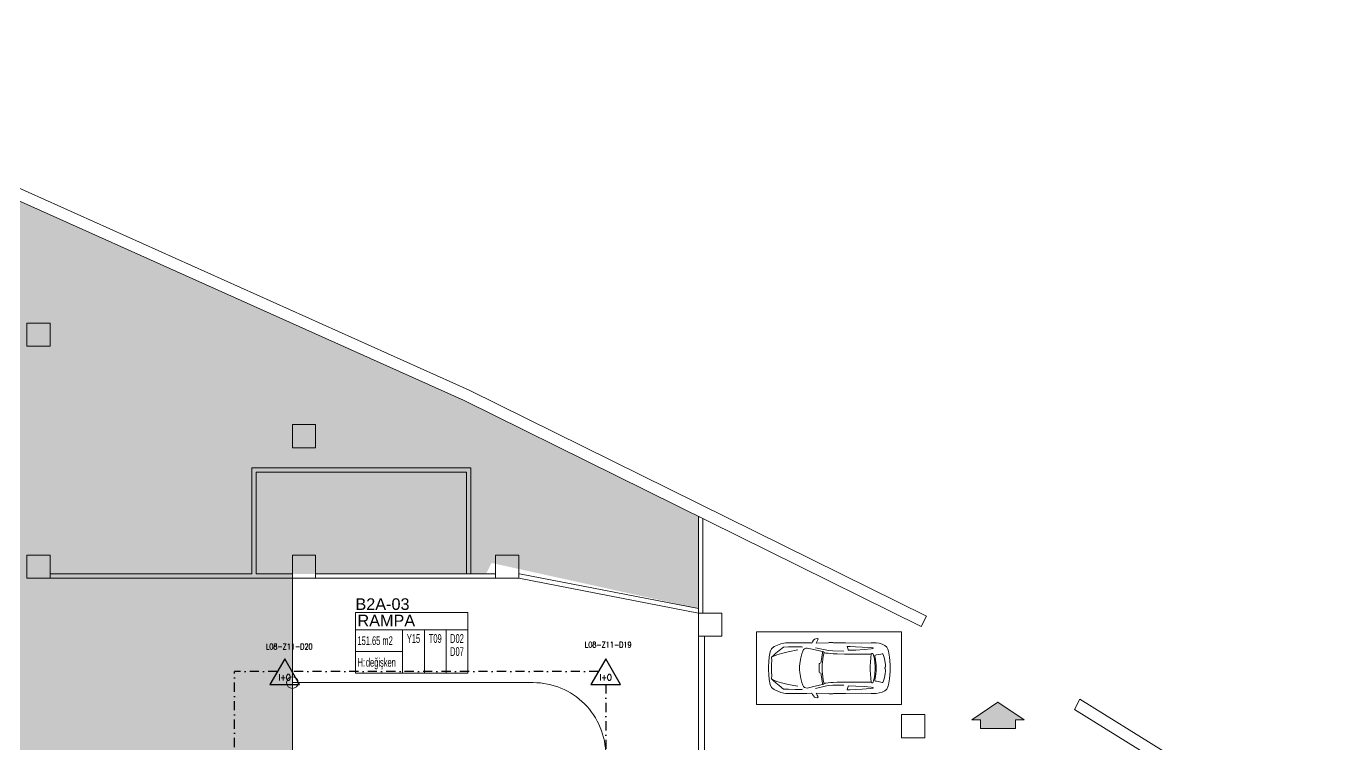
# Model space of a CAD drawing. Header units: metres. Extents: x -19121 to 152404, y -12107 to 29421.
# Drawn here: x 35522 to 40040, y 4229 to 6704 of the extents above; entities that cross this region are included whole.
import ezdxf
from ezdxf.enums import TextEntityAlignment as Align

# ---------------------------------------------------------------- set-up
doc = ezdxf.new("R2010")
doc.units = ezdxf.units.M
doc.header["$LTSCALE"] = 50
doc.header["$MEASUREMENT"] = 0
doc.linetypes.add('DASHDOT', pattern=[25.4, 12.7, -6.35, 0, -6.35])
doc.layers.get('0').update_dxf_attribs({"color": 9, "lineweight": 9})
for name, color, linetype, lineweight in [('00', 9, 'Continuous', 9), ('01', 9, 'Continuous', 9), ('04', 9, 'Continuous', 9), ('06D', 9, 'Continuous', 9), ('09', 9, 'Continuous', 9), ('21', 9, 'Continuous', 9), ('21_mahal200', 9, 'Continuous', 9), ('E-DEDEKTÖR NUMARALARI', 20, 'Continuous', 30), ('E-KABLO', 7, 'Continuous', 30), ('E-KOMBİNE DEDEKTÖR (ISI+OPTİK DUMAN)', 7, 'Continuous', 30)]:
    doc.layers.add(name, color=color, linetype=linetype, lineweight=lineweight)
doc.styles.add('Arial', font='arial.ttf', dxfattribs={"height": 2.5})
doc.styles.add('E-YAZI', font='txttw.shx', dxfattribs={"height": 200})
doc.styles.add('MuuM_TEXT-STANDART', font='ARIALN.TTF')

# ---------------------------------------------------------------- blocks, each defined once
blk = doc.blocks.new('100_KOMBİNE DEDEKTÖR (ISI+OPTİK DUMAN) 085')
at = {"layer": 'E-KOMBİNE DEDEKTÖR (ISI+OPTİK DUMAN)', "color": 4}
blk.add_lwpolyline([(2.55, 0), (0, 4.42), (-2.55, 0)], close=True, dxfattribs=at)
at = {"layer": 'E-KOMBİNE DEDEKTÖR (ISI+OPTİK DUMAN)', "color": 3, "style": 'E-YAZI', "width": 0.8}
blk.add_text('I+O', height=1.102, dxfattribs=at).set_placement((-0.02, 1.22), align=Align.MIDDLE)
blk = doc.blocks.new('p-kolon_80x80')
blk.add_lwpolyline([(-40, -40), (40, -40), (40, 40), (-40, 40)], close=True)
blk = doc.blocks.new('2.Bod.Ara.Sitatik Elk.')
at = {"layer": '01'}
blk.add_lwpolyline([(6627.6, -2094.7), (9049.1, -3181.3), (10625.6, -3961), (10607.9, -3996.9), (9032, -3217.5), (6612.7, -2131.8)], dxfattribs=at)
blk.add_lwpolyline([(11560, -4550.5), (11421.2, -4460.1), (11136, -4282.5), (11153.8, -4246.5), (11442.7, -4426.4), (12040, -4818.5), (12040, -5350), (12000, -5350), (12000, -4840.2), (11600, -4576.5)], close=True, dxfattribs=at)
for p in [(7565, -2990), (8480, -3340), (7565, -3790), (8480, -3790), (9180, -3790), (9880, -3990), (10580, -4340)]:
    blk.add_blockref('p-kolon_80x80', p, dxfattribs=at)
blk = doc.blocks.new('0-OK 2')
at = {"true_color": 0x4f4f4f}
blk.add_hatch(color=251, dxfattribs=at).paths.add_polyline_path([(0, 0), (120, 180), (120, 120), (180, 120), (180, -120), (120, -120), (120, -180)])
at = {"linetype": 'ByBlock', "lineweight": -2}
blk.add_lwpolyline([(180, -120), (180, 120), (120, 120), (120, 180), (0, 0), (120, -180), (120, -120)], close=True, dxfattribs=at)
blk.add_point((0, 0))
blk = doc.blocks.new('p-araba-10')
for points in [[(-193.8, -2.4), (-193.8, 5.3), (-192.9, 22.2), (-191.1, 38.9), (-187.6, 56.6), (-183.4, 66.4), (-173.9, 74.2), (-151.3, 83.5), (-141.2, 86.3), (-134.5, 87.1), (-72.5, 87.3), (-61.4, 87), (-45.8, 86.8), (-44, 86.7), (-42.5, 90.5), (-39.1, 95.9), (-35.3, 99.6), (-31.2, 101.5), (-25.1, 101.9), (-22.6, 99.4), (-26, 92.8), (-28.4, 88.2), (-29.2, 86.7), (12.7, 87.6), (14.7, 88.4), (27.6, 88.2), (29.7, 87.5), (71.7, 87.1), (127.9, 86.7), (160, 87.2), (177.5, 87.1), (187.3, 85.7), (198.4, 82.4), (207, 78), (214.1, 72.2), (217.1, 65), (220, 58.1), (223.2, 37.3), (225, 11.2), (225, -11.2), (223.2, -37.3), (220, -58.1), (217.1, -65), (214.1, -72.2), (207, -78), (198.4, -82.4), (187.3, -85.7), (177.5, -87.1), (160, -87.2), (127.9, -86.7), (71.7, -87.1), (29.7, -87.5), (27.6, -88.2), (14.7, -88.4), (12.7, -87.6), (-29.2, -86.7), (-28.4, -88.2), (-26, -92.8), (-22.6, -99.4), (-25.1, -101.9), (-31.2, -101.5), (-35.3, -99.6), (-39.1, -95.9), (-42.5, -90.5), (-44, -86.7), (-45.8, -86.8), (-61.4, -87), (-72.5, -87.3), (-134.5, -87.1), (-141.2, -86.3), (-151.3, -83.5), (-173.9, -74.2), (-183.4, -66.4), (-187.6, -56.6), (-191.1, -38.9), (-192.9, -22.2), (-193.8, -5.3), (-193.8, 2.4)], [(-93, -62.5), (-126.3, -56.3), (-149.5, -50.6), (-165.5, -45.6), (-173.7, -42.3), (-183.5, -36.9), (-182.7, -25.6), (-183.2, -12.4), (-183.2, 0.2), (-183.2, 12.8), (-182.7, 26), (-183.5, 37.3), (-177.8, 43), (-168.5, 51.5), (-157.6, 60.6), (-142.7, 72.8), (-124.7, 73.2), (-102, 73.6), (-79.4, 73.7), (-76.8, 72.4)], [(-93, 62.8), (-126.3, 56.7), (-149.5, 51), (-165.5, 45.9), (-173.7, 42.6), (-183.5, 37.3), (-182.7, 26), (-183.2, 12.8), (-183.2, 0.2), (-183.2, -12.4), (-182.7, -25.6), (-183.5, -36.9), (-177.8, -42.6), (-168.5, -51.2), (-157.6, -60.2), (-142.7, -72.5), (-124.7, -72.9), (-102, -73.2), (-79.4, -73.3), (-76.8, -72.1)], [(-8.3, -56.7), (-13.4, -57.9), (-38.1, -63.5), (-60.3, -68.8), (-64.9, -68.3), (-69.3, -66.4), (-73, -63.6), (-75.8, -58.3), (-79.1, -49.2), (-82.8, -35.3), (-86.1, -15.4), (-87, -5.3), (-87, 0.2), (-87, 5.7), (-86.1, 15.7), (-82.8, 35.6), (-79.1, 49.6), (-75.8, 58.7), (-73, 63.9), (-69.3, 66.8), (-64.9, 68.6), (-60.3, 69.2), (-38.1, 63.8), (-13.4, 58.2), (-8.3, 57)], [(66.2, 58.6), (27.5, 59.4), (12.7, 60.6), (0.9, 62.9), (-31.5, 70.4)], [(-2.5, -52.9), (-3.1, -54.6), (-4.3, -55.5), (-8.3, -56.7), (-7.3, -54.5), (-7.2, -52.8), (-12.4, -22.8), (-12.7, -19.8), (-13.7, -17.7), (-17.5, -15.6), (-18.7, -14.2), (-19.1, -9.7), (-19.2, -3.2), (-19.2, 0.2), (-19.2, 3.5), (-19.1, 10), (-18.7, 14.5), (-17.5, 15.9), (-13.7, 18.1), (-12.7, 20.1), (-12.4, 23.1), (-7.2, 53.1), (-7.3, 54.8), (-8.3, 57), (-4.3, 55.8), (-3.1, 54.9), (-2.5, 53.3)], [(160.4, 48.6), (128, 48.3), (99.7, 48.3), (68.4, 48.6), (43.2, 49.2), (29.3, 49.7), (20.9, 50.2), (11.4, 51.1), (4.3, 52), (0.7, 52.6), (-2.5, 53.3), (-3.4, 49.8), (-4.9, 41.7), (-6.9, 29.6), (-9.1, 11.9), (-9.1, 2.6), (-9.1, 0.2), (-9.1, -2.2), (-9.1, -11.6), (-6.9, -29.3), (-4.9, -41.4), (-3.4, -49.4), (-2.5, -52.9), (0.7, -52.2), (4.3, -51.7), (11.4, -50.8), (20.9, -49.9), (29.3, -49.3), (43.2, -48.9), (68.4, -48.3), (99.7, -47.9), (128, -47.9), (160.4, -48.3)], [(66.2, -58.2), (27.5, -59), (12.7, -60.3), (0.9, -62.6), (-31.5, -70.1)]]:
    blk.add_lwpolyline(points)
for points in [[(159.5, 66.3), (166.1, 67.2), (167.1, 68.6), (165.9, 69.6), (156.3, 70.9), (128.7, 72.7), (106.1, 73.8), (87.7, 74.9), (77.7, 75), (77.4, 74.3), (80.3, 64), (81.1, 62.1), (83.3, 61.7), (106.9, 62), (135.6, 63.8)], [(169.6, -39.3), (171.3, -30.3), (172.9, -18.6), (173.8, -4.4), (173.8, 0.2), (173.8, 4.7), (172.9, 19), (171.3, 30.6), (169.6, 39.6), (166.8, 48.4), (165.8, 50.4), (160.6, 50.4), (160.4, 48.6), (159, 36.5), (157.5, 19.4), (157, 8.1), (157, 0.2), (157, -7.8), (157.5, -19.1), (159, -36.2), (160.4, -48.3), (160.6, -50.1), (165.8, -50.1), (166.8, -48.1)], [(174.1, -36.1), (175.5, -27.9), (176.6, -19.3), (177.4, -10.5), (177.5, -1.4), (177.5, 0.2), (177.5, 1.8), (177.4, 10.9), (176.6, 19.7), (175.5, 28.2), (174.1, 36.4), (173, 41.1), (173.2, 43.7), (174.5, 45.2), (178.1, 45.7), (184.1, 46.5), (193.2, 48.4), (197.4, 49.4), (199.8, 49.3), (201.7, 47.1), (202.6, 43.6), (204.7, 36.9), (206.7, 26.7), (208.2, 18.6), (209.1, 12.5), (209.7, 6.9), (209.5, 5), (208.6, 3), (207.7, 1.2), (207.7, 0.2), (207.7, -0.9), (208.6, -2.7), (208.6, -2.7), (209.5, -4.6), (209.7, -6.6), (209.1, -12.1), (208.2, -18.3), (206.7, -26.4), (204.7, -36.5), (202.6, -43.3), (201.7, -46.8), (199.8, -49), (197.4, -49.1), (193.2, -48.1), (184.1, -46.1), (178.1, -45.3), (174.5, -44.9), (173.2, -43.4), (173, -40.8)], [(159.5, -66), (166.1, -66.9), (167.1, -68.2), (165.9, -69.3), (156.3, -70.5), (128.7, -72.4), (106.1, -73.5), (87.7, -74.5), (77.7, -74.7), (77.4, -74), (80.3, -63.7), (81.1, -61.7), (83.3, -61.4), (106.9, -61.6), (135.6, -63.5)]]:
    blk.add_lwpolyline(points, close=True)
blk = doc.blocks.new('p-carpark_std')
at = {"layer": '06D'}
blk.add_lwpolyline([(-500, -125), (0, -125), (0, 125), (-500, 125)], close=True, dxfattribs=at)
at = {"layer": '04'}
blk.add_blockref('p-araba-10', (-265, 0), dxfattribs=at)
blk = doc.blocks.new('0_roomno2')
blk.add_lwpolyline([(19.38, -10.5), (0, -10.5), (0, 0), (19.38, 0)], close=True)
for points in [[(0, -3), (19.38, -3)], [(8.12, -3), (8.12, -10.5)], [(11.88, -3), (11.88, -10.5)], [(15.62, -3), (15.62, -10.5)], [(0, -6.75), (8.12, -6.75)]]:
    blk.add_lwpolyline(points)
at = {"style": 'MuuM_TEXT-STANDART', "width": 0.6}
blk.add_text('H:', height=1.5, dxfattribs=at).set_placement((0.35, -8.61), align=Align.MIDDLE_LEFT)
at = {"style": 'Arial'}
blk.add_attdef('ODANO', (0, 1.17), '', height=2, dxfattribs=at)
blk.add_attdef('MEKANADI', text='', height=2, dxfattribs=at).set_placement((0.35, -3), align=Align.BOTTOM_LEFT)
at = {"style": 'MuuM_TEXT-STANDART', "width": 0.6}
for tag, p in [('M2', (0.35, -4.88)), ('TEMIZTAVANYUKSEKLIGI', (1.8, -8.61))]:
    blk.add_attdef(tag, text='', height=1.5, dxfattribs=at).set_placement(p, align=Align.MIDDLE_LEFT)
for tag, p in [('YER01', (10, -4.5)), ('TAVAN01', (13.75, -4.5)), ('DUVAR01', (17.5, -4.5)), ('YER02', (10, -6.75)), ('TAVAN02', (13.75, -6.75)), ('DUVAR02', (17.5, -6.75)), ('YER03', (10, -9)), ('TAVAN03', (13.75, -9)), ('DUVAR03', (17.5, -9))]:
    blk.add_attdef(tag, text='', height=1.5, dxfattribs=at).set_placement(p, align=Align.MIDDLE_CENTER)
blk = doc.blocks.new('2.Bod.Ara.Mimari Elk.')
at = {"layer": '00'}
for points in [[(8282.5, -3830), (7605, -3830), (7605, -3815), (8300, -3815), (8300, -3449.3), (9054.9, -3449.3), (9054.9, -3815), (9140, -3815), (9140, -3830)], [(8520, -3815), (9039.9, -3815), (9039.9, -3464.3), (8315, -3464.3), (8315, -3815), (8440, -3815)], [(7605, -3815), (8140, -3815)], [(9142.6, -3830), (7605, -3830)], [(8155, -3815), (8300, -3815)], [(8300, -3815), (8282.5, -3815)], [(8440, -3830), (8440, -3815)], [(8520, -3815), (9140, -3815)], [(8520, -3830), (8520, -3815)], [(9140, -3830), (8520, -3830)], [(9840, -3950), (9220, -3830)], [(9840, -3934.7), (9222.9, -3815.3)]]:
    blk.add_lwpolyline(points, dxfattribs=at)
for points in [[(9840, -3950), (9840, -3617.1), (9855, -3624.5), (9855, -3950)], [(9840, -4030), (9840, -4550), (9860, -4550), (9860, -4030)]]:
    blk.add_lwpolyline(points, close=True, dxfattribs=at)
at = {"layer": '06D'}
for points in [[(8440, -4550), (8440, -3830), (9220, -3830), (9840, -3950), (9840, -5350)], [(9840, -5350), (9840, -3950), (9220, -3830)]]:
    blk.add_lwpolyline(points, dxfattribs=at)
blk.add_lwpolyline([(9520.2, -5434.1), (9520.2, -4440, 0.414214), (9270.2, -4190), (8440, -4190)], format="xyb", dxfattribs=at)
blk.add_circle((8440, -4190), 20, dxfattribs=at)
at = {"layer": '01'}
blk.add_blockref('p-kolon_80x80', (10580, -4340), dxfattribs=at)
at = {"layer": '04'}
blk.add_blockref('p-carpark_std', (10540, -4140), dxfattribs=at)
at = {"layer": '21', "xscale": 0.5, "yscale": 0.5, "zscale": 0.5, "rotation": 270}
blk.add_blockref('0-OK 2', (10872.1, -4257.7), dxfattribs=at)
at = {"layer": '21_mahal200'}
ref = blk.add_blockref('0_roomno2', (8657.4, -3947.8), dxfattribs=dict(at, xscale=20, yscale=20, zscale=20))
ref.add_attrib('ODANO', 'B2A-03', (8657.4, -3939.2), dxfattribs={"layer": '0', "height": 40, "style": 'Arial'})
ref.add_attrib('MEKANADI', 'RAMPA', dxfattribs={"layer": '0', "height": 40, "style": 'Arial'}).set_placement((8664.4, -4007.8), align=Align.BOTTOM_LEFT)
ref.add_attrib('M2', '151.65 m2', dxfattribs={"layer": '0', "height": 30, "style": 'MuuM_TEXT-STANDART', "width": 0.6}).set_placement((8664.4, -4045.3), align=Align.MIDDLE_LEFT)
ref.add_attrib('TEMIZTAVANYUKSEKLIGI', 'değişken', dxfattribs={"layer": '0', "height": 30, "style": 'MuuM_TEXT-STANDART', "width": 0.6}).set_placement((8693.4, -4120), align=Align.MIDDLE_LEFT)
ref.add_attrib('YER01', 'Y15', dxfattribs={"layer": '0', "height": 30, "style": 'MuuM_TEXT-STANDART', "width": 0.6}).set_placement((8857.4, -4037.8), align=Align.MIDDLE_CENTER)
ref.add_attrib('TAVAN01', 'T09', dxfattribs={"layer": '0', "height": 30, "style": 'MuuM_TEXT-STANDART', "width": 0.6}).set_placement((8932.4, -4037.8), align=Align.MIDDLE_CENTER)
ref.add_attrib('DUVAR01', 'D02', dxfattribs={"layer": '0', "height": 30, "style": 'MuuM_TEXT-STANDART', "width": 0.6}).set_placement((9007.4, -4037.8), align=Align.MIDDLE_CENTER)
ref.add_attrib('DUVAR02', 'D07', dxfattribs={"layer": '0', "height": 30, "style": 'MuuM_TEXT-STANDART', "width": 0.6}).set_placement((9007.4, -4082.8), align=Align.MIDDLE_CENTER)

msp = doc.modelspace()

# ---------------------------------------------------------------- hatches: boundary and pattern name
at = {"layer": '09'}
h = msp.add_hatch(dxfattribs=at)
h.set_pattern_fill('DOTS', color=254, scale=500, style=0)
h.paths.add_polyline_path([(36440, 0), (35520, 0), (35525, 3280), (34820, 3280), (34820, 2400), (34470, 2400), (34470, 3000), (34820, 3000), (34820, 3280), (35525, 3280), (35525, 4080), (36440, 4080), (36440, 4815), (37107.55, 4815), (37126.22, 4852.74), (37840, 4695.28), (37840, 5012.92), (37032.01, 5412.52), (34612.68, 6498.17), (32732.97, 7160.29), (31694.58, 7435.76), (30863.59, 8784.38), (29981.24, 8784.38), (28060, 7479.72), (28040, 7466.14), (28040, 6780), (28745, 6780), (28745, 6430), (28040, 6430), (28040, 0), (28040, -500), (36440, -500)])
h.paths.add_polyline_path([(31660, 2400), (32440, 2400), (32440, 4080), (31660, 4080)], flags=16)
h.paths.add_polyline_path([(32380, 4800), (32381.57, 4800), (32381.57, 5000), (32385.54, 5000), (32385.54, 5350), (32380, 5350)], flags=16)
h.paths.add_polyline_path([(29210, 2690), (28860, 2690), (28860, 3280), (29210, 3280)], flags=16)
h.paths.add_polyline_path([(33355, 6040), (32690, 6040), (32690, 6390), (33355, 6390), (33355, 6670)], flags=16)

# ---------------------------------------------------------------- linework, layer by layer
at = {"layer": 'E-KABLO', "color": 6, "linetype": 'DASHDOT', "ltscale": 0.05}
for p, q in [((36388.34, 4478.16), (36240.35, 4478.16)), ((36240.35, 3963.26), (36240.35, 4478.16)), ((37494.67, 4478.08), (36439.32, 4478.08)), ((37520.17, 4433.92), (37520.17, 3550.12))]:
    msp.add_line(p, q, dxfattribs=at)

# ---------------------------------------------------------------- block references
at = {"layer": '06D'}
for name in ['2.Bod.Ara.Sitatik Elk.', '2.Bod.Ara.Mimari Elk.']:
    msp.add_blockref(name, (28000, 8630), dxfattribs=at)
at = {"layer": 'E-KOMBİNE DEDEKTÖR (ISI+OPTİK DUMAN)', "xscale": 20, "yscale": 20, "zscale": 20}
for p in [(36413.82, 4433.92), (37520.17, 4433.92)]:
    msp.add_blockref('100_KOMBİNE DEDEKTÖR (ISI+OPTİK DUMAN) 085', p, dxfattribs=at)

# ---------------------------------------------------------------- texts
at = {"layer": 'E-DEDEKTÖR NUMARALARI', "style": 'E-YAZI', "width": 0.7}
for s, p in [('L08-Z11-D20', (36348.57, 4554.38)), ('L08-Z11-D19', (37448.08, 4561))]:
    msp.add_text(s, height=20, dxfattribs=at).set_placement(p)

doc.saveas('drawing.dxf')
